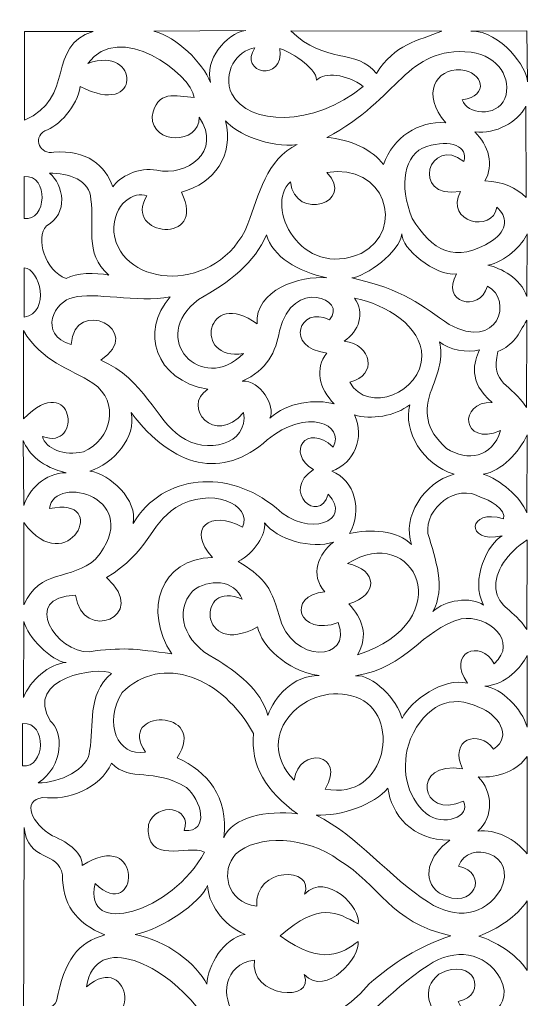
# Model space of a CAD drawing. Header units: centimetres. Extents: x -9.7 to 9.7, y -14.2 to 14.2.
# Drawn here: x 1.76 to 9.62, y -0.99 to 14.17 of the extents above; entities that cross this region are included whole.
import ezdxf

# ---------------------------------------------------------------- set-up
doc = ezdxf.new("R2010")
doc.units = ezdxf.units.CM
doc.header["$MEASUREMENT"] = 0
doc.layers.add('layer 1', color=7, linetype='Continuous')

msp = doc.modelspace()

# ---------------------------------------------------------------- linework, layer by layer
at = {"layer": 'layer 1', "color": 177, "lineweight": 9}
for points, knots in [([(2.69964, 13.13488), (2.6593, 12.8339), (2.36064, 12.50791), (2.15176, 12.4487), (2.15176, 12.4487), (1.95276, 12.32985), (2.08067, 12.07522), (2.29161, 12.11605), (2.29161, 12.11605), (2.79883, 12.15711), (3.09204, 11.91363), (3.20298, 11.58027), (3.20298, 11.58027), (3.30899, 11.73508), (3.60593, 11.89827), (3.88717, 11.83706), (3.88717, 11.83706), (4.34142, 11.73819), (4.90288, 12.11832), (4.54301, 12.65776), (4.54301, 12.65776), (4.53514, 12.22883), (3.81118, 12.23326), (3.81302, 12.66746), (3.81302, 12.66746), (3.87717, 13.08468), (4.18577, 12.98897), (4.46278, 12.96265), (4.46278, 12.96265), (4.42366, 13.32306), (3.29433, 14.16833), (2.81853, 13.48929), (2.81853, 13.48929), (3.62515, 13.78746), (3.66273, 12.62545), (2.69964, 13.13488)], [0, 0, 0, 0, 0.1, 0.1, 0.1, 0.1, 0.2, 0.2, 0.2, 0.2, 0.3, 0.3, 0.3, 0.3, 0.4, 0.4, 0.4, 0.4, 0.5, 0.5, 0.5, 0.5, 0.6, 0.6, 0.6, 0.6, 0.7, 0.7, 0.7, 0.7, 0.8, 0.8, 0.8, 0.8, 1, 1, 1, 1]), ([(1.83696, 13.98324), (1.83696, 13.98324), (1.83696, 12.61344), (1.83696, 12.61344), (1.83696, 12.61344), (2.63347, 12.94828), (2.16672, 13.77016), (2.90236, 13.98324), (2.90236, 13.98324), (2.90236, 13.98324), (1.83696, 13.98324), (1.83696, 13.98324)], [0, 0, 0, 0, 0.25, 0.25, 0.25, 0.25, 0.5, 0.5, 0.5, 0.5, 1, 1, 1, 1]), ([(3.83854, 13.98926), (4.1993, 13.90009), (4.59321, 13.49841), (4.71817, 13.19697), (4.71817, 13.19697), (4.61573, 13.53194), (4.95467, 13.95419), (5.26253, 14.00137), (5.26253, 14.00137), (5.26253, 14.00137), (3.83854, 13.98926), (3.83854, 13.98926)], [0, 0, 0, 0, 0.25, 0.25, 0.25, 0.25, 0.5, 0.5, 0.5, 0.5, 1, 1, 1, 1]), ([(5.95768, 13.99334), (6.48874, 13.47179), (6.98715, 13.72675), (7.28382, 13.33429), (7.28382, 13.33429), (7.5726, 13.79164), (7.92436, 13.84026), (8.29621, 13.98977), (8.29621, 13.98977), (8.29621, 13.98977), (5.95768, 13.99334), (5.95768, 13.99334)], [0, 0, 0, 0, 0.25, 0.25, 0.25, 0.25, 0.5, 0.5, 0.5, 0.5, 1, 1, 1, 1]), ([(8.74808, 13.9906), (9.21778, 13.99259), (9.62072, 13.41845), (9.62265, 13.20675), (9.62265, 13.20675), (9.62265, 13.20675), (9.61544, 13.99428), (9.61544, 13.99428), (9.61544, 13.99428), (9.61544, 13.99428), (8.74808, 13.9906), (8.74808, 13.9906)], [0, 0, 0, 0, 0.25, 0.25, 0.25, 0.25, 0.5, 0.5, 0.5, 0.5, 1, 1, 1, 1]), ([(5.40143, 13.73093), (5.12286, 13.69326), (4.89562, 13.34356), (5.04574, 13.01777), (5.04574, 13.01777), (5.30442, 12.53472), (6.29616, 12.49358), (7.08214, 13.13438), (7.08214, 13.13438), (6.81704, 13.32879), (6.4861, 13.36015), (6.35887, 13.23071), (6.35887, 13.23071), (6.36119, 13.43905), (5.90436, 13.68586), (5.79149, 13.72274), (5.79149, 13.72274), (5.85545, 13.18144), (5.14574, 13.34018), (5.40143, 13.73093)], [0, 0, 0, 0, 0.16666667, 0.16666667, 0.16666667, 0.16666667, 0.33333333, 0.33333333, 0.33333333, 0.33333333, 0.5, 0.5, 0.5, 0.5, 0.66666667, 0.66666667, 0.66666667, 0.66666667, 1, 1, 1, 1]), ([(8.61385, 12.92807), (8.68386, 12.70361), (9.13649, 12.64449), (9.27493, 12.94913), (9.27493, 12.94913), (9.3799, 13.2476), (9.18537, 13.60051), (8.74921, 13.6658), (8.74921, 13.6658), (7.72368, 13.75865), (7.66158, 12.94233), (6.519, 12.34609), (6.519, 12.34609), (6.87918, 12.31469), (7.22535, 12.15531), (7.39237, 11.92772), (7.39237, 11.92772), (7.54691, 12.3495), (7.93085, 12.6015), (8.35897, 12.57347), (8.35897, 12.57347), (7.96843, 13.00641), (8.2074, 13.42153), (8.59072, 13.39009), (8.59072, 13.39009), (8.93708, 13.36382), (9.04162, 12.98923), (8.61385, 12.92807)], [0, 0, 0, 0, 0.125, 0.125, 0.125, 0.125, 0.25, 0.25, 0.25, 0.25, 0.375, 0.375, 0.375, 0.375, 0.5, 0.5, 0.5, 0.5, 0.625, 0.625, 0.625, 0.625, 0.75, 0.75, 0.75, 0.75, 1, 1, 1, 1]), ([(9.59953, 12.82898), (9.46661, 12.579), (9.13611, 12.39431), (8.80753, 12.43256), (8.80753, 12.43256), (9.02515, 12.2233), (9.1064, 11.91662), (8.9651, 11.67402), (8.9651, 11.67402), (9.25934, 11.66168), (9.43764, 11.56856), (9.6034, 11.41892), (9.6034, 11.41892), (9.6034, 11.41892), (9.59953, 12.82898), (9.59953, 12.82898)], [0, 0, 0, 0, 0.2, 0.2, 0.2, 0.2, 0.4, 0.4, 0.4, 0.4, 0.6, 0.6, 0.6, 0.6, 1, 1, 1, 1]), ([(4.95097, 12.60406), (5.07622, 12.07107), (4.78635, 11.6367), (4.2664, 11.49787), (4.2664, 11.49787), (4.68182, 10.67286), (3.35035, 10.80703), (3.72979, 11.44184), (3.72979, 11.44184), (3.53998, 11.51676), (3.20633, 11.33837), (3.2199, 10.87802), (3.2199, 10.87802), (3.33342, 9.99864), (4.83732, 9.91084), (5.2968, 11.00682), (5.2968, 11.00682), (5.45424, 11.44595), (5.5877, 12.01603), (6.05963, 12.23385), (6.05963, 12.23385), (5.63322, 12.18088), (5.12024, 12.39967), (4.95097, 12.60406)], [0, 0, 0, 0, 0.14285714, 0.14285714, 0.14285714, 0.14285714, 0.28571429, 0.28571429, 0.28571429, 0.28571429, 0.42857143, 0.42857143, 0.42857143, 0.42857143, 0.57142857, 0.57142857, 0.57142857, 0.57142857, 0.71428571, 0.71428571, 0.71428571, 0.71428571, 1, 1, 1, 1]), ([(8.63734, 11.97506), (8.71672, 12.20585), (8.4286, 12.32198), (8.06404, 12.20438), (8.06404, 12.20438), (7.70846, 12.09434), (7.6302, 11.60593), (7.83913, 11.09306), (7.83913, 11.09306), (8.14558, 10.5968), (8.49397, 10.38067), (9.08275, 10.74908), (9.08275, 10.74908), (9.32093, 10.91225), (9.31063, 11.13422), (9.1489, 11.26505), (9.1489, 11.26505), (9.08623, 10.86118), (8.33544, 11.03096), (8.58442, 11.5076), (8.58442, 11.5076), (7.78474, 11.39), (8.11253, 12.39086), (8.63734, 11.97506)], [0, 0, 0, 0, 0.14285714, 0.14285714, 0.14285714, 0.14285714, 0.28571429, 0.28571429, 0.28571429, 0.28571429, 0.42857143, 0.42857143, 0.42857143, 0.42857143, 0.57142857, 0.57142857, 0.57142857, 0.57142857, 0.71428571, 0.71428571, 0.71428571, 0.71428571, 1, 1, 1, 1]), ([(6.51817, 11.80165), (6.96956, 11.33912), (6.02646, 11.03168), (5.95476, 11.65943), (5.95476, 11.65943), (5.54359, 11.28554), (6.11205, 10.14255), (7.04807, 10.55106), (7.04807, 10.55106), (7.75443, 10.92764), (7.40549, 11.96221), (6.51817, 11.80165)], [0, 0, 0, 0, 0.25, 0.25, 0.25, 0.25, 0.5, 0.5, 0.5, 0.5, 1, 1, 1, 1]), ([(1.83196, 11.7408), (2.22349, 11.77049), (2.17822, 11.04289), (1.83196, 11.08923), (1.83196, 11.08923), (1.83196, 11.08923), (1.83196, 11.7408), (1.83196, 11.7408)], [0, 0, 0, 0, 0.33333333, 0.33333333, 0.33333333, 0.33333333, 1, 1, 1, 1]), ([(2.22413, 11.79206), (2.44017, 11.62394), (2.52598, 11.15982), (2.17556, 10.9778), (2.17556, 10.9778), (2.00262, 10.79033), (2.1535, 10.28172), (2.48195, 10.16492), (2.48195, 10.16492), (2.64039, 10.25313), (2.93296, 10.25765), (3.1431, 10.21604), (3.1431, 10.21604), (2.744, 10.55494), (2.93658, 10.99027), (2.86183, 11.38593), (2.86183, 11.38593), (2.86447, 11.68819), (2.50625, 11.79391), (2.22413, 11.79206)], [0, 0, 0, 0, 0.16666667, 0.16666667, 0.16666667, 0.16666667, 0.33333333, 0.33333333, 0.33333333, 0.33333333, 0.5, 0.5, 0.5, 0.5, 0.66666667, 0.66666667, 0.66666667, 0.66666667, 1, 1, 1, 1]), ([(5.58156, 10.83957), (5.4106, 10.41561), (5.00759, 10.10354), (4.53072, 9.83724), (4.53072, 9.83724), (3.74494, 9.24701), (4.57216, 8.35484), (5.22837, 9.00193), (5.22837, 9.00193), (4.42691, 8.876), (4.64919, 10.04175), (5.43844, 9.46066), (5.43844, 9.46066), (5.39898, 9.98401), (6.10739, 10.21424), (6.51638, 10.17298), (6.51638, 10.17298), (6.06864, 10.26927), (5.67958, 10.50154), (5.58156, 10.83957)], [0, 0, 0, 0, 0.16666667, 0.16666667, 0.16666667, 0.16666667, 0.33333333, 0.33333333, 0.33333333, 0.33333333, 0.5, 0.5, 0.5, 0.5, 0.66666667, 0.66666667, 0.66666667, 0.66666667, 1, 1, 1, 1]), ([(7.67738, 10.85454), (7.6491, 10.57193), (7.12147, 10.19511), (6.90354, 10.17252), (6.90354, 10.17252), (7.68915, 10.00189), (8.01033, 9.73091), (8.41144, 9.45344), (8.41144, 9.45344), (9.16651, 9.03424), (9.40699, 9.82799), (9.00596, 10.0441), (9.00596, 10.0441), (8.87547, 9.61975), (8.26513, 9.79793), (8.52682, 10.23304), (8.52682, 10.23304), (8.1895, 10.1967), (7.66524, 10.63467), (7.67738, 10.85454)], [0, 0, 0, 0, 0.16666667, 0.16666667, 0.16666667, 0.16666667, 0.33333333, 0.33333333, 0.33333333, 0.33333333, 0.5, 0.5, 0.5, 0.5, 0.66666667, 0.66666667, 0.66666667, 0.66666667, 1, 1, 1, 1]), ([(9.61961, 10.85687), (9.55059, 10.68052), (9.26742, 10.41924), (9.01156, 10.36874), (9.01156, 10.36874), (9.2108, 10.32579), (9.51706, 10.17133), (9.61442, 9.88528), (9.61442, 9.88528), (9.61442, 9.88528), (9.61961, 10.85687), (9.61961, 10.85687)], [0, 0, 0, 0, 0.25, 0.25, 0.25, 0.25, 0.5, 0.5, 0.5, 0.5, 1, 1, 1, 1]), ([(1.83101, 10.32947), (2.07573, 10.31253), (2.25066, 9.64589), (1.8303, 9.56353), (1.8303, 9.56353), (1.8303, 9.56353), (1.83101, 10.32947), (1.83101, 10.32947)], [0, 0, 0, 0, 0.33333333, 0.33333333, 0.33333333, 0.33333333, 1, 1, 1, 1]), ([(5.2088, 8.57593), (5.5916, 8.74544), (5.72885, 9.03166), (5.78668, 9.35324), (5.78668, 9.35324), (5.98022, 10.19168), (6.85447, 9.83793), (6.55732, 9.52652), (6.55732, 9.52652), (6.09509, 9.75452), (5.84678, 9.08804), (6.51727, 9.01097), (6.51727, 9.01097), (6.32689, 8.76928), (6.39651, 8.46404), (6.63175, 8.22236), (6.63175, 8.22236), (6.3537, 8.30455), (5.89499, 8.25164), (5.63589, 8.00095), (5.63589, 8.00095), (5.72401, 8.18632), (5.48957, 8.5935), (5.2088, 8.57593)], [0, 0, 0, 0, 0.14285714, 0.14285714, 0.14285714, 0.14285714, 0.28571429, 0.28571429, 0.28571429, 0.28571429, 0.42857143, 0.42857143, 0.42857143, 0.42857143, 0.57142857, 0.57142857, 0.57142857, 0.57142857, 0.71428571, 0.71428571, 0.71428571, 0.71428571, 1, 1, 1, 1]), ([(4.09124, 9.87892), (3.57947, 9.78277), (2.89976, 9.9603), (2.59324, 9.87036), (2.59324, 9.87036), (2.30738, 9.82438), (2.03177, 9.30014), (2.56134, 9.14048), (2.56134, 9.14048), (2.60578, 9.90287), (3.71769, 9.35992), (3.01822, 8.89834), (3.01822, 8.89834), (3.69762, 8.60736), (3.87285, 7.96673), (4.25388, 7.7218), (4.25388, 7.7218), (4.64582, 7.43263), (5.31191, 7.59203), (5.22972, 8.08988), (5.22972, 8.08988), (4.7778, 7.55952), (4.26165, 8.1865), (4.67332, 8.4494), (4.67332, 8.4494), (3.85243, 8.5955), (3.62905, 9.34335), (4.09124, 9.87892)], [0, 0, 0, 0, 0.125, 0.125, 0.125, 0.125, 0.25, 0.25, 0.25, 0.25, 0.375, 0.375, 0.375, 0.375, 0.5, 0.5, 0.5, 0.5, 0.625, 0.625, 0.625, 0.625, 0.75, 0.75, 0.75, 0.75, 1, 1, 1, 1]), ([(6.94444, 9.8609), (7.11553, 9.63416), (7.01386, 9.33861), (6.78383, 9.19587), (6.78383, 9.19587), (7.21548, 9.13983), (7.30863, 8.66859), (6.87309, 8.56021), (6.87309, 8.56021), (7.15078, 8.05058), (7.99362, 8.411), (7.98775, 8.96354), (7.98775, 8.96354), (7.98782, 9.42442), (7.43644, 9.75872), (6.94444, 9.8609)], [0, 0, 0, 0, 0.2, 0.2, 0.2, 0.2, 0.4, 0.4, 0.4, 0.4, 0.6, 0.6, 0.6, 0.6, 1, 1, 1, 1]), ([(9.61244, 9.5194), (9.48126, 9.29129), (9.4135, 9.13659), (9.16651, 9.03424), (9.16651, 9.03424), (9.04307, 8.51168), (9.37345, 8.54343), (9.60966, 8.16938), (9.60966, 8.16938), (9.60966, 8.16938), (9.61244, 9.5194), (9.61244, 9.5194)], [0, 0, 0, 0, 0.25, 0.25, 0.25, 0.25, 0.5, 0.5, 0.5, 0.5, 1, 1, 1, 1]), ([(1.81983, 9.36156), (1.81983, 9.36156), (1.82116, 7.99345), (1.82116, 7.99345), (1.82116, 7.99345), (2.60646, 8.77665), (2.74803, 7.48272), (2.11301, 7.71937), (2.11301, 7.71937), (2.16719, 7.52745), (2.45202, 7.41306), (2.74803, 7.48272), (2.74803, 7.48272), (3.18881, 7.66667), (3.32085, 8.26063), (2.89678, 8.54182), (2.89678, 8.54182), (2.53779, 8.77982), (2.10585, 8.8682), (1.81983, 9.36156)], [0, 0, 0, 0, 0.16666667, 0.16666667, 0.16666667, 0.16666667, 0.33333333, 0.33333333, 0.33333333, 0.33333333, 0.5, 0.5, 0.5, 0.5, 0.66666667, 0.66666667, 0.66666667, 0.66666667, 1, 1, 1, 1]), ([(8.26246, 9.18566), (8.3949, 9.05968), (8.70551, 9.00832), (8.88238, 9.05972), (8.88238, 9.05972), (8.79777, 8.87149), (8.69371, 8.56962), (9.07672, 8.24744), (9.07672, 8.24744), (8.54525, 8.26216), (8.6003, 7.55776), (9.20668, 7.80968), (9.20668, 7.80968), (9.07578, 7.39199), (8.69727, 7.32426), (8.3722, 7.53608), (8.3722, 7.53608), (8.03418, 7.83706), (8.01945, 8.10943), (8.14048, 8.45102), (8.14048, 8.45102), (8.24694, 8.71385), (8.31723, 8.94028), (8.26246, 9.18566)], [0, 0, 0, 0, 0.14285714, 0.14285714, 0.14285714, 0.14285714, 0.28571429, 0.28571429, 0.28571429, 0.28571429, 0.42857143, 0.42857143, 0.42857143, 0.42857143, 0.57142857, 0.57142857, 0.57142857, 0.57142857, 0.71428571, 0.71428571, 0.71428571, 0.71428571, 1, 1, 1, 1]), ([(6.94694, 8.05505), (7.10562, 7.69806), (6.94426, 7.31037), (6.59495, 7.18447), (6.59495, 7.18447), (6.94933, 7.03628), (7.07601, 6.58095), (6.86676, 6.21749), (6.86676, 6.21749), (7.17903, 6.29741), (7.62525, 6.26495), (7.82765, 6.049), (7.82765, 6.049), (7.68158, 6.46852), (8.01206, 7.00437), (8.48609, 7.13682), (8.48609, 7.13682), (8.00171, 7.29129), (7.69654, 7.7932), (7.80106, 8.21086), (7.80106, 8.21086), (7.57987, 8.03507), (7.18893, 7.97092), (6.94694, 8.05505)], [0, 0, 0, 0, 0.14285714, 0.14285714, 0.14285714, 0.14285714, 0.28571429, 0.28571429, 0.28571429, 0.28571429, 0.42857143, 0.42857143, 0.42857143, 0.42857143, 0.57142857, 0.57142857, 0.57142857, 0.57142857, 0.71428571, 0.71428571, 0.71428571, 0.71428571, 1, 1, 1, 1]), ([(3.4859, 8.08825), (3.57509, 7.71102), (3.21327, 7.30088), (2.84944, 7.18332), (2.84944, 7.18332), (3.15394, 7.14455), (3.59906, 6.73369), (3.51746, 6.37523), (3.51746, 6.37523), (3.98637, 7.14899), (4.99475, 7.22434), (5.73192, 6.61524), (5.73192, 6.61524), (6.22915, 6.13691), (6.9325, 6.41772), (6.5367, 6.82564), (6.5367, 6.82564), (6.39412, 6.34511), (5.79734, 6.88115), (6.30965, 7.20747), (6.30965, 7.20747), (5.88143, 7.46155), (6.19656, 7.94302), (6.6156, 7.55678), (6.6156, 7.55678), (6.80384, 7.90872), (6.20435, 8.17003), (5.5958, 7.66703), (5.5958, 7.66703), (4.89042, 7.04547), (4.14862, 7.23033), (3.4859, 8.08825)], [0, 0, 0, 0, 0.11111111, 0.11111111, 0.11111111, 0.11111111, 0.22222222, 0.22222222, 0.22222222, 0.22222222, 0.33333333, 0.33333333, 0.33333333, 0.33333333, 0.44444444, 0.44444444, 0.44444444, 0.44444444, 0.55555556, 0.55555556, 0.55555556, 0.55555556, 0.66666667, 0.66666667, 0.66666667, 0.66666667, 0.77777778, 0.77777778, 0.77777778, 0.77777778, 1, 1, 1, 1]), ([(9.61896, 7.74563), (9.49154, 7.47307), (9.22639, 7.18309), (8.93705, 7.13583), (8.93705, 7.13583), (9.19408, 7.06379), (9.51714, 6.77895), (9.61614, 6.53836), (9.61614, 6.53836), (9.61614, 6.53836), (9.61896, 7.74563), (9.61896, 7.74563)], [0, 0, 0, 0, 0.25, 0.25, 0.25, 0.25, 0.5, 0.5, 0.5, 0.5, 1, 1, 1, 1]), ([(1.81742, 7.65806), (1.81742, 7.65806), (1.82666, 6.65387), (1.82666, 6.65387), (1.82666, 6.65387), (1.90094, 6.89303), (2.15047, 7.15596), (2.48352, 7.15988), (2.48352, 7.15988), (2.11284, 7.23836), (1.89559, 7.45135), (1.81742, 7.65806)], [0, 0, 0, 0, 0.25, 0.25, 0.25, 0.25, 0.5, 0.5, 0.5, 0.5, 1, 1, 1, 1]), ([(1.82625, 6.38658), (1.82625, 6.38658), (1.82849, 5.11652), (1.82849, 5.11652), (1.82849, 5.11652), (2.06366, 5.67461), (2.56641, 5.48694), (2.93847, 5.8239), (2.93847, 5.8239), (3.72917, 6.75795), (2.29749, 7.16346), (2.22243, 6.60312), (2.22243, 6.60312), (3.19285, 6.81456), (2.50368, 5.46696), (1.82625, 6.38658)], [0, 0, 0, 0, 0.2, 0.2, 0.2, 0.2, 0.4, 0.4, 0.4, 0.4, 0.6, 0.6, 0.6, 0.6, 1, 1, 1, 1]), ([(8.90449, 6.77606), (8.51225, 7.01072), (8.03479, 6.60041), (8.08114, 6.21899), (8.08114, 6.21899), (8.20421, 5.81418), (8.35844, 5.38431), (8.16015, 5.01114), (8.16015, 5.01114), (8.33303, 5.18653), (8.75469, 5.25209), (8.94444, 5.10947), (8.94444, 5.10947), (8.72823, 5.50559), (9.01732, 6.07178), (9.23263, 6.18074), (9.23263, 6.18074), (8.6461, 6.05981), (8.70023, 6.61762), (9.25221, 6.44527), (9.25221, 6.44527), (9.30694, 6.58813), (9.01734, 6.75668), (8.90449, 6.77606)], [0, 0, 0, 0, 0.14285714, 0.14285714, 0.14285714, 0.14285714, 0.28571429, 0.28571429, 0.28571429, 0.28571429, 0.42857143, 0.42857143, 0.42857143, 0.42857143, 0.57142857, 0.57142857, 0.57142857, 0.57142857, 0.71428571, 0.71428571, 0.71428571, 0.71428571, 1, 1, 1, 1]), ([(2.62704, 5.26552), (1.76061, 5.24068), (2.33477, 4.36501), (2.83947, 4.38892), (2.83947, 4.38892), (3.33496, 4.46119), (3.54029, 4.43874), (4.11754, 4.35665), (4.11754, 4.35665), (3.66931, 5.02101), (3.94403, 5.8428), (4.74752, 5.8461), (4.74752, 5.8461), (4.3395, 6.2958), (4.70758, 6.59597), (5.21266, 6.31523), (5.21266, 6.31523), (5.37376, 6.67247), (4.71307, 6.95117), (4.18072, 6.6206), (4.18072, 6.6206), (3.77134, 6.35323), (3.76428, 5.93178), (3.10666, 5.53601), (3.10666, 5.53601), (3.78739, 4.93248), (2.71956, 4.51941), (2.62704, 5.26552)], [0, 0, 0, 0, 0.125, 0.125, 0.125, 0.125, 0.25, 0.25, 0.25, 0.25, 0.375, 0.375, 0.375, 0.375, 0.5, 0.5, 0.5, 0.5, 0.625, 0.625, 0.625, 0.625, 0.75, 0.75, 0.75, 0.75, 1, 1, 1, 1]), ([(5.55432, 6.3817), (5.5757, 6.20988), (5.3974, 5.9149), (5.14504, 5.78724), (5.14504, 5.78724), (5.50458, 5.56356), (5.65213, 5.43188), (5.77756, 4.94836), (5.77756, 4.94836), (5.97179, 4.1847), (6.92463, 4.23703), (6.69304, 4.84072), (6.69304, 4.84072), (6.07839, 4.61533), (5.87868, 5.26009), (6.48804, 5.31644), (6.48804, 5.31644), (6.24604, 5.57896), (6.39379, 5.90943), (6.6206, 6.08632), (6.6206, 6.08632), (6.2835, 5.96518), (5.73541, 6.13618), (5.55432, 6.3817)], [0, 0, 0, 0, 0.14285714, 0.14285714, 0.14285714, 0.14285714, 0.28571429, 0.28571429, 0.28571429, 0.28571429, 0.42857143, 0.42857143, 0.42857143, 0.42857143, 0.57142857, 0.57142857, 0.57142857, 0.57142857, 0.71428571, 0.71428571, 0.71428571, 0.71428571, 1, 1, 1, 1]), ([(6.8389, 5.75312), (7.3063, 5.6586), (7.3196, 5.26246), (6.856, 5.13182), (6.856, 5.13182), (7.065, 4.90572), (7.17114, 4.64708), (6.99151, 4.33952), (6.99151, 4.33952), (8.60876, 4.87356), (7.87025, 6.41195), (6.8389, 5.75312)], [0, 0, 0, 0, 0.25, 0.25, 0.25, 0.25, 0.5, 0.5, 0.5, 0.5, 1, 1, 1, 1]), ([(9.6163, 6.11837), (9.31765, 5.92697), (9.10777, 5.62698), (9.13381, 5.36201), (9.13381, 5.36201), (9.1712, 5.07083), (9.40782, 5.04682), (9.61353, 4.73642), (9.61353, 4.73642), (9.61353, 4.73642), (9.6163, 6.11837), (9.6163, 6.11837)], [0, 0, 0, 0, 0.25, 0.25, 0.25, 0.25, 0.5, 0.5, 0.5, 0.5, 1, 1, 1, 1]), ([(5.20528, 5.20364), (5.09584, 5.50346), (4.68089, 5.52854), (4.4392, 5.32676), (4.4392, 5.32676), (4.1542, 5.01212), (4.29556, 4.5356), (4.7812, 4.28708), (4.7812, 4.28708), (5.11526, 4.08303), (5.5006, 3.79896), (5.60468, 3.40524), (5.60468, 3.40524), (5.70426, 3.68509), (5.98958, 4.03066), (6.398, 4.02016), (6.398, 4.02016), (5.8761, 4.10519), (5.50999, 4.48082), (5.44468, 4.77272), (5.44468, 4.77272), (4.52335, 4.26995), (4.49524, 5.52574), (5.20528, 5.20364)], [0, 0, 0, 0, 0.14285714, 0.14285714, 0.14285714, 0.14285714, 0.28571429, 0.28571429, 0.28571429, 0.28571429, 0.42857143, 0.42857143, 0.42857143, 0.42857143, 0.57142857, 0.57142857, 0.57142857, 0.57142857, 0.71428571, 0.71428571, 0.71428571, 0.71428571, 1, 1, 1, 1]), ([(1.82857, 4.85862), (1.82857, 4.85862), (1.82293, 3.68257), (1.82293, 3.68257), (1.82293, 3.68257), (1.92714, 3.94573), (2.2077, 4.20545), (2.48327, 4.22166), (2.48327, 4.22166), (2.24794, 4.2439), (1.8844, 4.62222), (1.82857, 4.85862)], [0, 0, 0, 0, 0.25, 0.25, 0.25, 0.25, 0.5, 0.5, 0.5, 0.5, 1, 1, 1, 1]), ([(6.96016, 4.01976), (7.22183, 4.04419), (7.61221, 3.64826), (7.68136, 3.35676), (7.68136, 3.35676), (7.8172, 3.63246), (8.32122, 3.9986), (8.69573, 3.90404), (8.69573, 3.90404), (8.36061, 4.38359), (8.90621, 4.59293), (9.10666, 4.20384), (9.10666, 4.20384), (9.49614, 4.54654), (9.00969, 4.96721), (8.59792, 4.89884), (8.59792, 4.89884), (7.96149, 4.72384), (7.77656, 4.14562), (6.96016, 4.01976)], [0, 0, 0, 0, 0.16666667, 0.16666667, 0.16666667, 0.16666667, 0.33333333, 0.33333333, 0.33333333, 0.33333333, 0.5, 0.5, 0.5, 0.5, 0.66666667, 0.66666667, 0.66666667, 0.66666667, 1, 1, 1, 1]), ([(3.70988, 2.83732), (3.2731, 2.76146), (3.05972, 3.28393), (3.34652, 3.75852), (3.34652, 3.75852), (3.97368, 4.37475), (4.90514, 3.98753), (5.3838, 3.12508), (5.3838, 3.12508), (5.33168, 2.63354), (5.57094, 2.23189), (6.06569, 1.88028), (6.06569, 1.88028), (5.58692, 1.94494), (5.05486, 1.8306), (4.92069, 1.51229), (4.92069, 1.51229), (5.00431, 2.15631), (4.66144, 2.53821), (4.20252, 2.74844), (4.20252, 2.74844), (4.69898, 3.52047), (3.24558, 3.50971), (3.70988, 2.83732)], [0, 0, 0, 0, 0.14285714, 0.14285714, 0.14285714, 0.14285714, 0.28571429, 0.28571429, 0.28571429, 0.28571429, 0.42857143, 0.42857143, 0.42857143, 0.42857143, 0.57142857, 0.57142857, 0.57142857, 0.57142857, 0.71428571, 0.71428571, 0.71428571, 0.71428571, 1, 1, 1, 1]), ([(9.61746, 4.32976), (9.52854, 4.15876), (9.29388, 3.87445), (8.9646, 3.85844), (8.9646, 3.85844), (9.22178, 3.82228), (9.53655, 3.51328), (9.61746, 3.22534), (9.61746, 3.22534), (9.61746, 3.22534), (9.61746, 4.32976), (9.61746, 4.32976)], [0, 0, 0, 0, 0.25, 0.25, 0.25, 0.25, 0.5, 0.5, 0.5, 0.5, 1, 1, 1, 1]), ([(2.04836, 2.36123), (2.4466, 2.61325), (2.44552, 3.17037), (2.23391, 3.31995), (2.23391, 3.31995), (1.82441, 3.99018), (2.98867, 4.16959), (3.1824, 4.05541), (3.1824, 4.05541), (2.7947, 3.71651), (2.91888, 3.25268), (2.84413, 2.85702), (2.84413, 2.85702), (2.83463, 2.5765), (2.36978, 2.35606), (2.04836, 2.36123)], [0, 0, 0, 0, 0.2, 0.2, 0.2, 0.2, 0.4, 0.4, 0.4, 0.4, 0.6, 0.6, 0.6, 0.6, 1, 1, 1, 1]), ([(6.01162, 2.4013), (5.3211, 3.11368), (6.23154, 3.96612), (6.97, 3.68516), (6.97, 3.68516), (7.68136, 3.45336), (7.46148, 2.06336), (6.49248, 2.26628), (6.49248, 2.26628), (6.82963, 2.81998), (6.0801, 2.9361), (6.01162, 2.4013)], [0, 0, 0, 0, 0.25, 0.25, 0.25, 0.25, 0.5, 0.5, 0.5, 0.5, 1, 1, 1, 1]), ([(8.61844, 2.57708), (7.80676, 2.72072), (7.9618, 1.77452), (8.63212, 2.07776), (8.63212, 2.07776), (8.76553, 1.83603), (8.31181, 1.67872), (8.05756, 1.88624), (8.05756, 1.88624), (7.74007, 2.15301), (7.6523, 2.609), (7.81132, 3.0422), (7.81132, 3.0422), (8.04844, 3.55976), (8.43832, 3.749), (8.87836, 3.52784), (8.87836, 3.52784), (9.15658, 3.42524), (9.40739, 3.09235), (9.09724, 2.88488), (9.09724, 2.88488), (8.8738, 3.19952), (8.39956, 3.03536), (8.61844, 2.57708)], [0, 0, 0, 0, 0.14285714, 0.14285714, 0.14285714, 0.14285714, 0.28571429, 0.28571429, 0.28571429, 0.28571429, 0.42857143, 0.42857143, 0.42857143, 0.42857143, 0.57142857, 0.57142857, 0.57142857, 0.57142857, 0.71428571, 0.71428571, 0.71428571, 0.71428571, 1, 1, 1, 1]), ([(1.80736, 3.27865), (2.19889, 3.30834), (2.15362, 2.58074), (1.80736, 2.62708), (1.80736, 2.62708), (1.80736, 2.62708), (1.80736, 3.27865), (1.80736, 3.27865)], [0, 0, 0, 0, 0.33333333, 0.33333333, 0.33333333, 0.33333333, 1, 1, 1, 1]), ([(9.61807, 2.76941), (9.47899, 2.56421), (9.18099, 2.42977), (8.8599, 2.45457), (8.8599, 2.45457), (9.09158, 2.22416), (9.1024, 1.83929), (8.85573, 1.61442), (8.85573, 1.61442), (9.133, 1.6529), (9.43722, 1.48947), (9.61734, 1.26147), (9.61734, 1.26147), (9.61734, 1.26147), (9.61807, 2.76941), (9.61807, 2.76941)], [0, 0, 0, 0, 0.2, 0.2, 0.2, 0.2, 0.4, 0.4, 0.4, 0.4, 0.6, 0.6, 0.6, 0.6, 1, 1, 1, 1]), ([(3.18546, 2.66557), (3.00211, 2.26666), (2.51242, 2.09064), (2.1152, 2.13312), (2.1152, 2.13312), (1.78957, 2.0855), (1.94673, 1.72821), (2.27246, 1.54258), (2.27246, 1.54258), (2.54322, 1.42943), (2.74212, 1.25626), (2.72995, 1.08105), (2.72995, 1.08105), (3.69393, 1.70376), (3.61175, 0.16692), (2.92982, 0.80305), (2.92982, 0.80305), (2.73105, -0.05284), (4.12729, 0.36244), (4.62408, 1.29084), (4.62408, 1.29084), (4.36267, 1.42012), (3.70306, 1.06541), (3.75477, 1.71897), (3.75477, 1.71897), (3.88346, 2.079), (4.43892, 1.98834), (4.30845, 1.62475), (4.30845, 1.62475), (4.71969, 1.59379), (4.56354, 2.10575), (4.34657, 2.28793), (4.34657, 2.28793), (3.8244, 2.61013), (3.4837, 2.36124), (3.18546, 2.66557)], [0, 0, 0, 0, 0.1, 0.1, 0.1, 0.1, 0.2, 0.2, 0.2, 0.2, 0.3, 0.3, 0.3, 0.3, 0.4, 0.4, 0.4, 0.4, 0.5, 0.5, 0.5, 0.5, 0.6, 0.6, 0.6, 0.6, 0.7, 0.7, 0.7, 0.7, 0.8, 0.8, 0.8, 0.8, 1, 1, 1, 1]), ([(7.46317, 2.28108), (7.25095, 2.02644), (6.74211, 1.84193), (6.35154, 1.86306), (6.35154, 1.86306), (6.99582, 1.54631), (7.48519, 0.89805), (8.0914, 0.51509), (8.0914, 0.51509), (8.51366, 0.23669), (8.96402, 0.30469), (9.2091, 0.71087), (9.2091, 0.71087), (9.48823, 1.27066), (8.70315, 1.49209), (8.55705, 1.07312), (8.55705, 1.07312), (9.02848, 0.98002), (8.81601, 0.3509), (8.2592, 0.65288), (8.2592, 0.65288), (7.96606, 0.87412), (8.09849, 1.2419), (8.42055, 1.47527), (8.42055, 1.47527), (7.83738, 1.46382), (7.51356, 1.88277), (7.46317, 2.28108)], [0, 0, 0, 0, 0.125, 0.125, 0.125, 0.125, 0.25, 0.25, 0.25, 0.25, 0.375, 0.375, 0.375, 0.375, 0.5, 0.5, 0.5, 0.5, 0.625, 0.625, 0.625, 0.625, 0.75, 0.75, 0.75, 0.75, 1, 1, 1, 1]), ([(1.82905, 1.67364), (1.82905, 1.67364), (1.81888, -1.5565), (1.81888, -1.5565), (1.81888, -1.5565), (1.91578, -1.04729), (2.21774, -1.24059), (2.33351, -1.01371), (2.33351, -1.01371), (2.45159, -0.38127), (2.66974, -0.10254), (3.0805, 0.0083), (3.0805, 0.0083), (2.61432, 0.20064), (2.42125, 0.5002), (2.42524, 0.9374), (2.42524, 0.9374), (2.36497, 1.31099), (1.89217, 1.1286), (1.82905, 1.67364)], [0, 0, 0, 0, 0.16666667, 0.16666667, 0.16666667, 0.16666667, 0.33333333, 0.33333333, 0.33333333, 0.33333333, 0.5, 0.5, 0.5, 0.5, 0.66666667, 0.66666667, 0.66666667, 0.66666667, 1, 1, 1, 1]), ([(7.17518, -0.74837), (7.55134, -0.41703), (7.93419, -0.16959), (8.43595, -0.00404), (8.43595, -0.00404), (7.49217, 0.20492), (7.33833, 0.78708), (6.70555, 1.16398), (6.70555, 1.16398), (6.20804, 1.54221), (5.42937, 1.56444), (5.10493, 1.25771), (5.10493, 1.25771), (4.87776, 1.01613), (4.94942, 0.51665), (5.43138, 0.453), (5.43138, 0.453), (5.38805, 1.07567), (6.34409, 1.07024), (6.17201, 0.63765), (6.17201, 0.63765), (6.51568, 1.00295), (7.06436, 0.41223), (7.00035, 0.18025), (7.00035, 0.18025), (6.66826, 0.36083), (6.40462, 0.53073), (5.79709, -0.00404), (5.79709, -0.00404), (6.45211, -0.48297), (6.76128, -0.27145), (7.00098, -0.09037), (7.00098, -0.09037), (7.04999, -0.31777), (6.51057, -0.96664), (6.1669, -0.60134), (6.1669, -0.60134), (6.35419, -1.04914), (5.30687, -0.95568), (5.39583, -0.37864), (5.39583, -0.37864), (4.91387, -0.44229), (4.87265, -0.97982), (5.09982, -1.2214), (5.09982, -1.2214), (5.50538, -1.56869), (6.44661, -1.58563), (7.17518, -0.74837)], [0, 0, 0, 0, 0.07692308, 0.07692308, 0.07692308, 0.07692308, 0.15384615, 0.15384615, 0.15384615, 0.15384615, 0.23076923, 0.23076923, 0.23076923, 0.23076923, 0.30769231, 0.30769231, 0.30769231, 0.30769231, 0.38461538, 0.38461538, 0.38461538, 0.38461538, 0.46153846, 0.46153846, 0.46153846, 0.46153846, 0.53846154, 0.53846154, 0.53846154, 0.53846154, 0.61538462, 0.61538462, 0.61538462, 0.61538462, 0.69230769, 0.69230769, 0.69230769, 0.69230769, 0.76923077, 0.76923077, 0.76923077, 0.76923077, 0.84615385, 0.84615385, 0.84615385, 0.84615385, 1, 1, 1, 1]), ([(3.55042, 0.01425), (3.97632, 0.10753), (4.5507, 0.4957), (4.67138, 0.7744), (4.67138, 0.7744), (4.67557, 0.52197), (4.89312, 0.16317), (5.25166, 0.01808), (5.25166, 0.01808), (4.91381, -0.03621), (4.68017, -0.46555), (4.65728, -0.75246), (4.65728, -0.75246), (4.51614, -0.44618), (4.02006, -0.06467), (3.55042, 0.01425)], [0, 0, 0, 0, 0.2, 0.2, 0.2, 0.2, 0.4, 0.4, 0.4, 0.4, 0.6, 0.6, 0.6, 0.6, 1, 1, 1, 1]), ([(9.61708, 0.53876), (9.4552, 0.29024), (9.16357, 0.10049), (8.86894, -0.01021), (8.86894, -0.01021), (9.11139, -0.08286), (9.43878, -0.26746), (9.62038, -0.54124), (9.62038, -0.54124), (9.62038, -0.54124), (9.61708, 0.53876), (9.61708, 0.53876)], [0, 0, 0, 0, 0.25, 0.25, 0.25, 0.25, 0.5, 0.5, 0.5, 0.5, 1, 1, 1, 1]), ([(3.17077, -2.76538), (3.11182, -2.30427), (2.64506, -2.05121), (2.28516, -2.20565), (2.28516, -2.20565), (1.95953, -2.10827), (1.9504, -1.68526), (2.25777, -1.51177), (2.25777, -1.51177), (2.53889, -1.45432), (2.66659, -1.3015), (2.65949, -1.14657), (2.65949, -1.14657), (3.74008, -1.68816), (3.48078, -0.19083), (2.79885, -0.79276), (2.79885, -0.79276), (2.93106, 0.0786), (4.03654, -0.44899), (4.57679, -1.20135), (4.57679, -1.20135), (4.31538, -1.36975), (3.68837, -1.0346), (3.74008, -1.68816), (3.74008, -1.68816), (3.86877, -2.04819), (4.42423, -1.95753), (4.29376, -1.59394), (4.29376, -1.59394), (4.705, -1.56298), (4.54885, -2.07494), (4.33188, -2.25712), (4.33188, -2.25712), (3.80971, -2.57932), (3.37571, -2.38019), (3.17077, -2.76538)], [0, 0, 0, 0, 0.1, 0.1, 0.1, 0.1, 0.2, 0.2, 0.2, 0.2, 0.3, 0.3, 0.3, 0.3, 0.4, 0.4, 0.4, 0.4, 0.5, 0.5, 0.5, 0.5, 0.6, 0.6, 0.6, 0.6, 0.7, 0.7, 0.7, 0.7, 0.8, 0.8, 0.8, 0.8, 1, 1, 1, 1]), ([(7.45643, -2.22739), (7.24421, -1.97275), (6.73537, -1.78824), (6.3448, -1.80937), (6.3448, -1.80937), (6.98908, -1.49262), (7.47845, -0.84436), (8.08466, -0.4614), (8.08466, -0.4614), (8.50692, -0.183), (8.95728, -0.251), (9.20236, -0.65718), (9.20236, -0.65718), (9.48149, -1.21697), (8.69641, -1.4384), (8.55031, -1.01943), (8.55031, -1.01943), (9.02174, -0.92633), (8.80927, -0.29721), (8.25246, -0.59919), (8.25246, -0.59919), (7.95932, -0.82043), (8.09175, -1.18821), (8.41381, -1.42158), (8.41381, -1.42158), (7.83064, -1.41013), (7.50682, -1.82908), (7.45643, -2.22739)], [0, 0, 0, 0, 0.125, 0.125, 0.125, 0.125, 0.25, 0.25, 0.25, 0.25, 0.375, 0.375, 0.375, 0.375, 0.5, 0.5, 0.5, 0.5, 0.625, 0.625, 0.625, 0.625, 0.75, 0.75, 0.75, 0.75, 1, 1, 1, 1])]:
    msp.add_open_spline(points, degree=3, knots=knots, dxfattribs=at)

doc.saveas('drawing.dxf')
